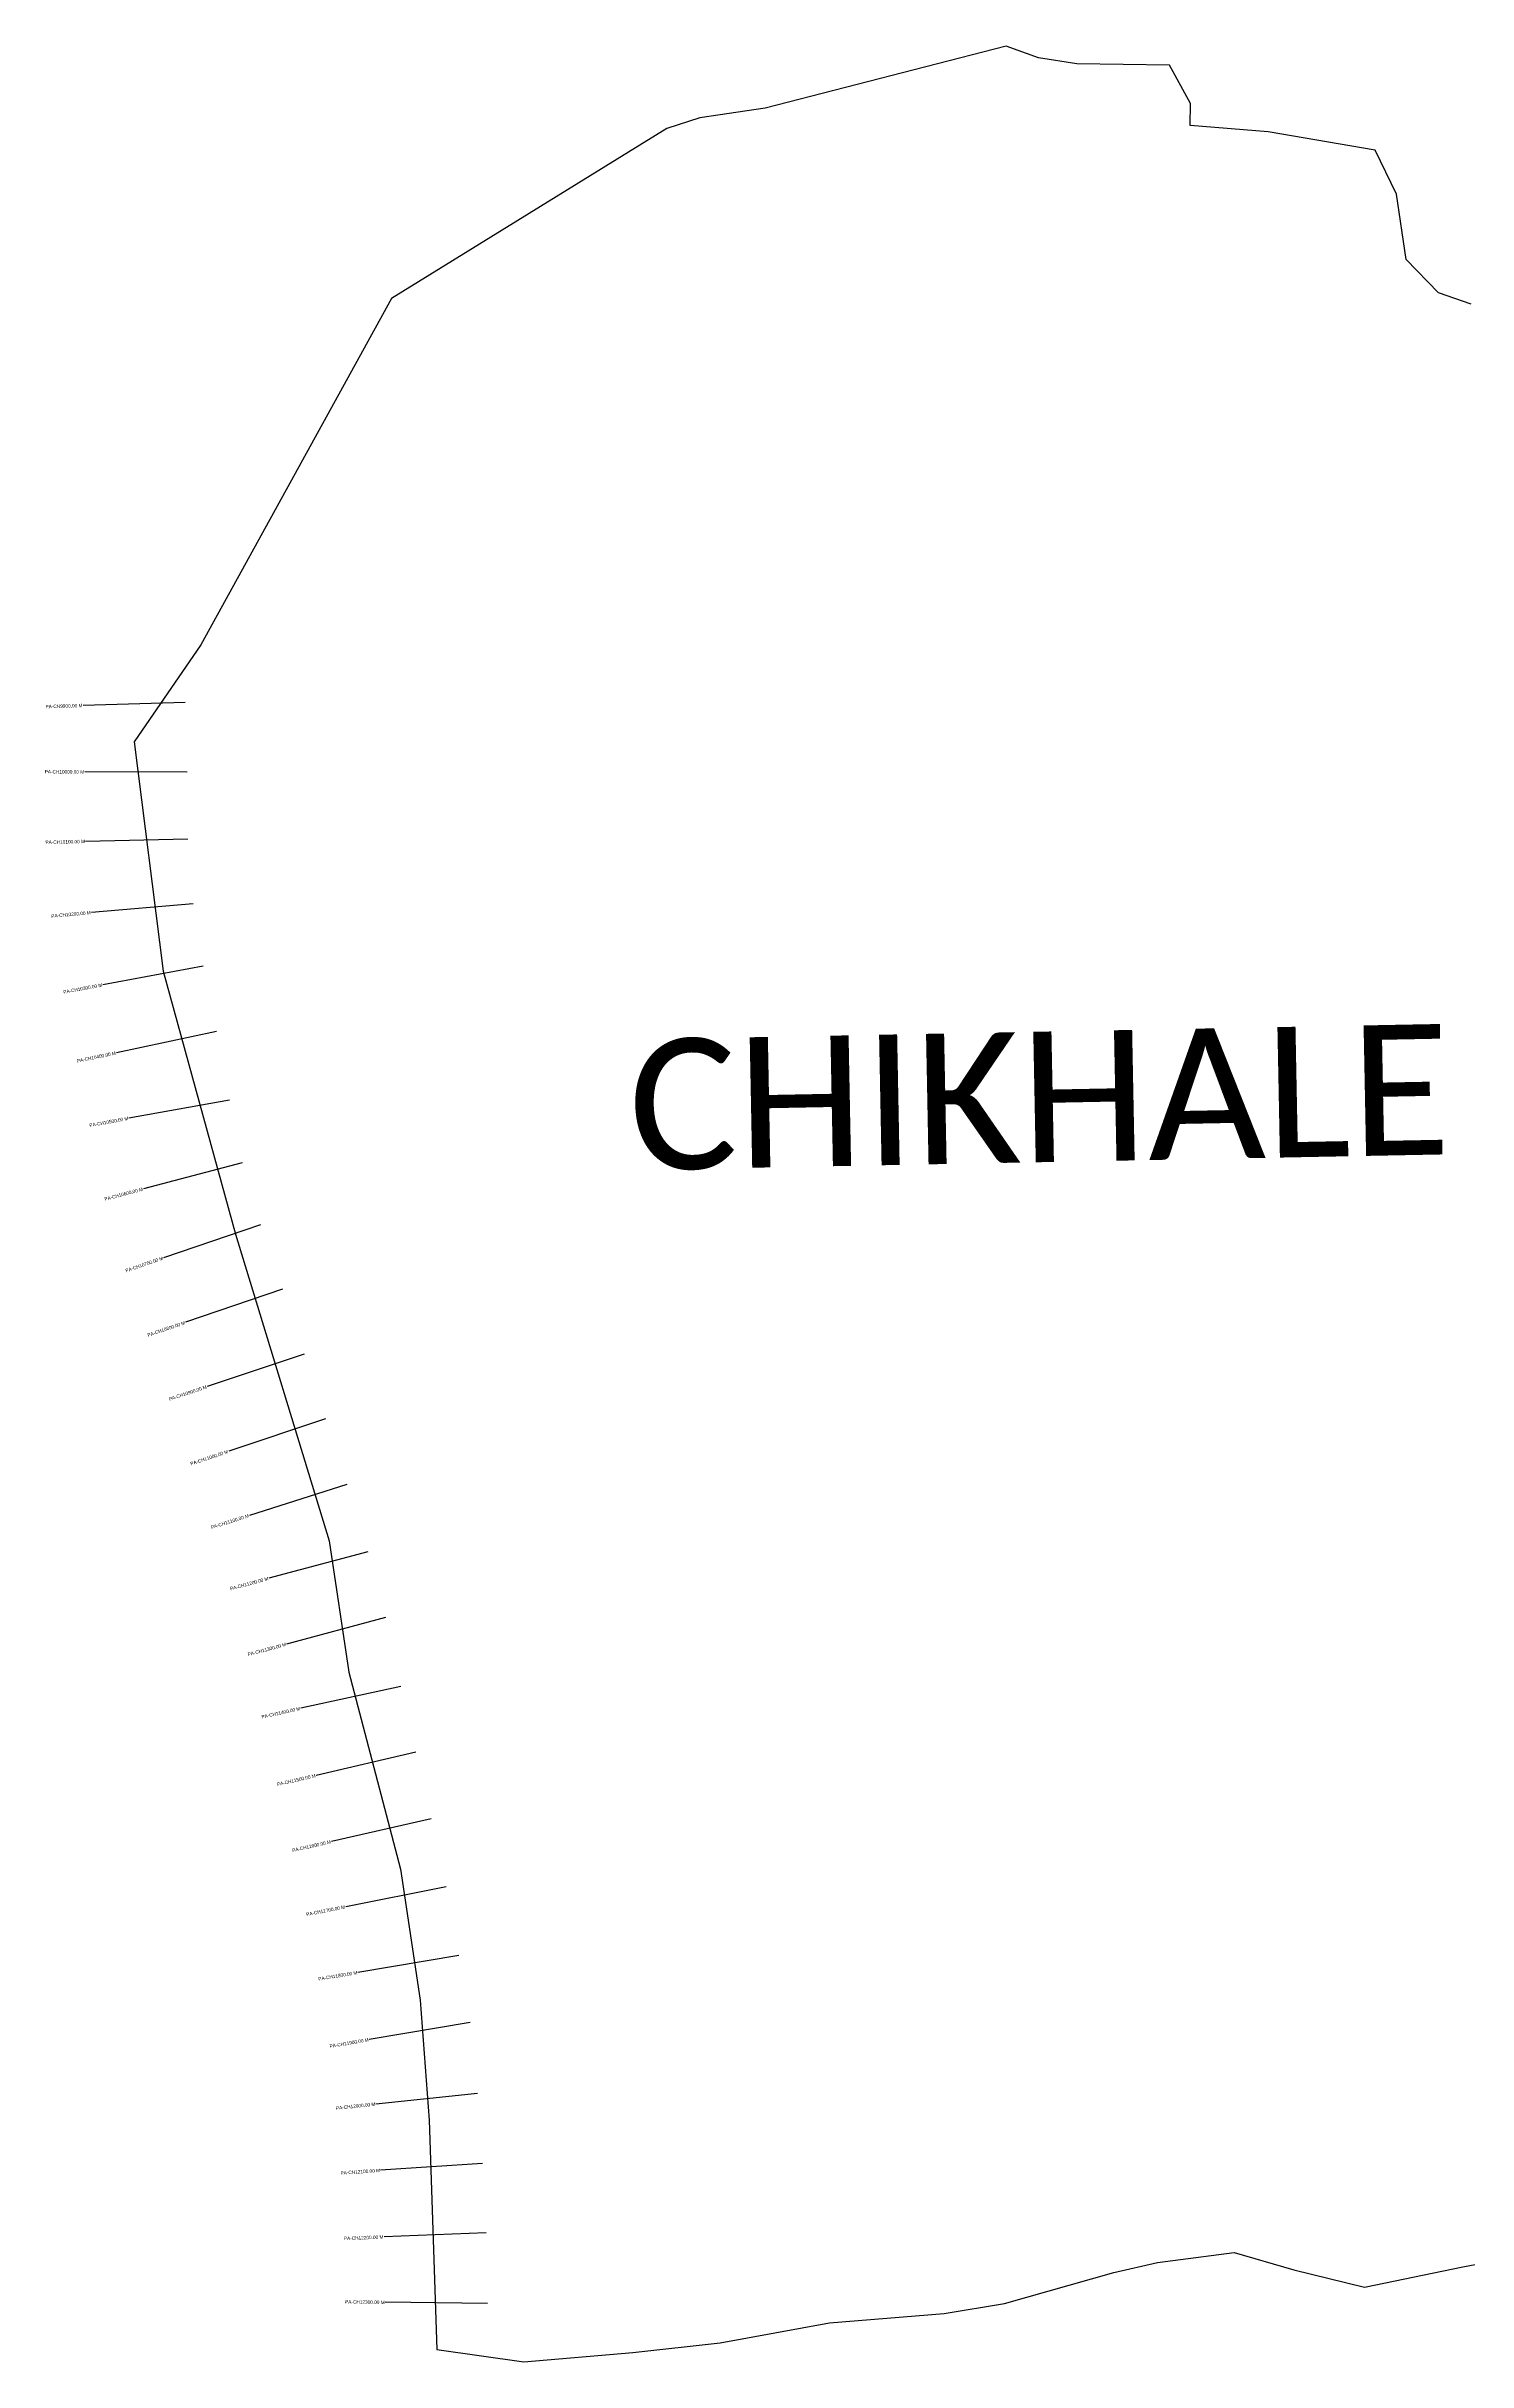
# Model space of a CAD drawing. Header units: metres. Extents: x 260396 to 264111, y 2217407 to 2220804.
# Drawn here: x 260396 to 262482, y 2217407 to 2220804 of the extents above; entities that cross this region are included whole.
import ezdxf
from ezdxf.enums import TextEntityAlignment as Align

# ---------------------------------------------------------------- set-up
doc = ezdxf.new("R2010")
doc.units = ezdxf.units.M
for name, color, linetype in [('CS', 134, 'Continuous'), ('CSMark', 6, 'Continuous'), ('VILLAGE BOUNDRY', 10, 'Continuous'), ('VILLAGE NAME', 250, 'Continuous')]:
    doc.layers.add(name, color=color, linetype=linetype)

msp = doc.modelspace()

# ---------------------------------------------------------------- linework, layer by layer
at = {"layer": 'CS'}
for p, q in [((260600.1, 2219841.3), (260450.2, 2219836.9)), ((260602.8, 2219738.9), (260452.8, 2219739.4)), ((260603.8, 2219640.9), (260453.9, 2219637.5)), ((260611.8, 2219546), (260462.3, 2219533)), ((260626.6, 2219454.6), (260479.1, 2219427.1)), ((260645.8, 2219358.3), (260499, 2219327.3)), ((260665.1, 2219257.9), (260517.4, 2219231.3)), ((260683.7, 2219165.8), (260538.7, 2219127.5)), ((260710.3, 2219075), (260568.4, 2219026.5)), ((260742.6, 2218980.4), (260600.7, 2218931.9)), ((260774.6, 2218885), (260632.3, 2218837.6)), ((260806.1, 2218790.1), (260663.8, 2218742.8)), ((260837.1, 2218693.9), (260694.2, 2218648.6)), ((260867.8, 2218595.2), (260722.9, 2218556.3)), ((260893.7, 2218498.6), (260748.8, 2218459.7)), ((260916.2, 2218397.6), (260769.6, 2218365.6)), ((260938.3, 2218301.1), (260792.2, 2218267.1)), ((260960.8, 2218203.2), (260814.5, 2218170.1)), ((260982.7, 2218103.4), (260835.5, 2218074.5)), ((261001.4, 2218003.1), (260853.4, 2217978.2)), ((261018, 2217904.5), (260870.1, 2217879.6)), ((261029.1, 2217800.3), (260879.9, 2217785)), ((261036.4, 2217697.9), (260886.8, 2217687.8)), ((261041.7, 2217596), (260891.8, 2217590.1)), ((261043.6, 2217492.1), (260893.6, 2217494.1))]:
    msp.add_line(p, q, dxfattribs=at)
at = {"layer": 'VILLAGE BOUNDRY'}
msp.add_lwpolyline([(262486.7, 2220425.5), (262438.9, 2220442.2), (262391.7, 2220491), (262377.1, 2220587.2), (262346.1, 2220651.7), (262189.2, 2220678.4), (262074.7, 2220687.8), (262075.2, 2220719.8), (262044.1, 2220776.2), (261908.1, 2220778.3), (261852.2, 2220787.2), (261804.5, 2220803.9), (261451.1, 2220713.3), (261354.9, 2220698.8), (261306.7, 2220683.5), (260902.9, 2220433.7), (260623.2, 2219926), (260525, 2219783.5), (260567.9, 2219446.9), (260674, 2219061.3), (260811.1, 2218611.2), (260840.2, 2218418.8), (260915.7, 2218129.7), (260944.8, 2217937.2), (260958.1, 2217761.1), (260969, 2217424.9), (261096.7, 2217407), (261256.9, 2217420.5), (261385.1, 2217434.5), (261545.5, 2217464.1), (261713.7, 2217477.5), (261801.9, 2217492.2), (261962.6, 2217537.7), (262026.8, 2217552.7), (262139, 2217567), (262226.7, 2217541.7), (262330.2, 2217516.1), (262474.7, 2217545.9), (262667.2, 2217582.9)], dxfattribs=at)

# ---------------------------------------------------------------- texts
at = {"layer": 'CSMark'}
for s, rotation, p in [('PA-CH9900.00 M', 1.716, (260449.2, 2219836.8)), ('PA-CH10000.00 M', 359.8221, (260451.8, 2219739.4)), ('PA-CH10100.00 M', 1.2983, (260452.9, 2219637.4)), ('PA-CH10200.00 M', 4.9981, (260461.3, 2219532.9)), ('PA-CH10300.00 M', 10.5649, (260478.2, 2219426.9)), ('PA-CH10400.00 M', 11.9153, (260498, 2219327.1)), ('PA-CH10500.00 M', 10.2154, (260516.5, 2219231.1)), ('PA-CH10600.00 M', 14.7836, (260537.7, 2219127.3)), ('PA-CH10700.00 M', 18.8563, (260567.4, 2219026.2)), ('PA-CH10800.00 M', 18.8563, (260599.7, 2218931.6)), ('PA-CH10900.00 M', 18.4305, (260631.3, 2218837.3)), ('PA-CH11000.00 M', 18.3821, (260662.8, 2218742.4)), ('PA-CH11100.00 M', 17.601, (260693.2, 2218648.3)), ('PA-CH11200.00 M', 15.038, (260721.9, 2218556)), ('PA-CH11300.00 M', 15.038, (260747.9, 2218459.5)), ('PA-CH11400.00 M', 12.3256, (260768.7, 2218365.3)), ('PA-CH11500.00 M', 13.105, (260791.2, 2218266.9)), ('PA-CH11600.00 M', 12.7631, (260813.5, 2218169.8)), ('PA-CH11700.00 M', 11.0971, (260834.5, 2218074.3)), ('PA-CH11800.00 M', 9.5583, (260852.5, 2217978)), ('PA-CH11900.00 M', 9.5583, (260869.1, 2217879.4)), ('PA-CH12000.00 M', 5.86, (260878.9, 2217784.9)), ('PA-CH12100.00 M', 3.8785, (260885.8, 2217687.7)), ('PA-CH12200.00 M', 2.2447, (260890.8, 2217590)), ('PA-CH12300.00 M', 359.2489, (260892.6, 2217494.1))]:
    msp.add_text(s, height=5, rotation=rotation, dxfattribs=at).set_placement(p, align=Align.MIDDLE_RIGHT)
at = {"layer": 'VILLAGE NAME', "insert": (261248.8, 2219346.6), "char_height": 191.456, "attachment_point": 1, "rotation": 1.1028}
msp.add_mtext_dynamic_manual_height_columns('{\\fCalibri|b0|i0|c0|p34;CHIKHALE}', width=161.46, gutter_width=957.3, heights=[0], dxfattribs=at)

doc.saveas('drawing.dxf')
